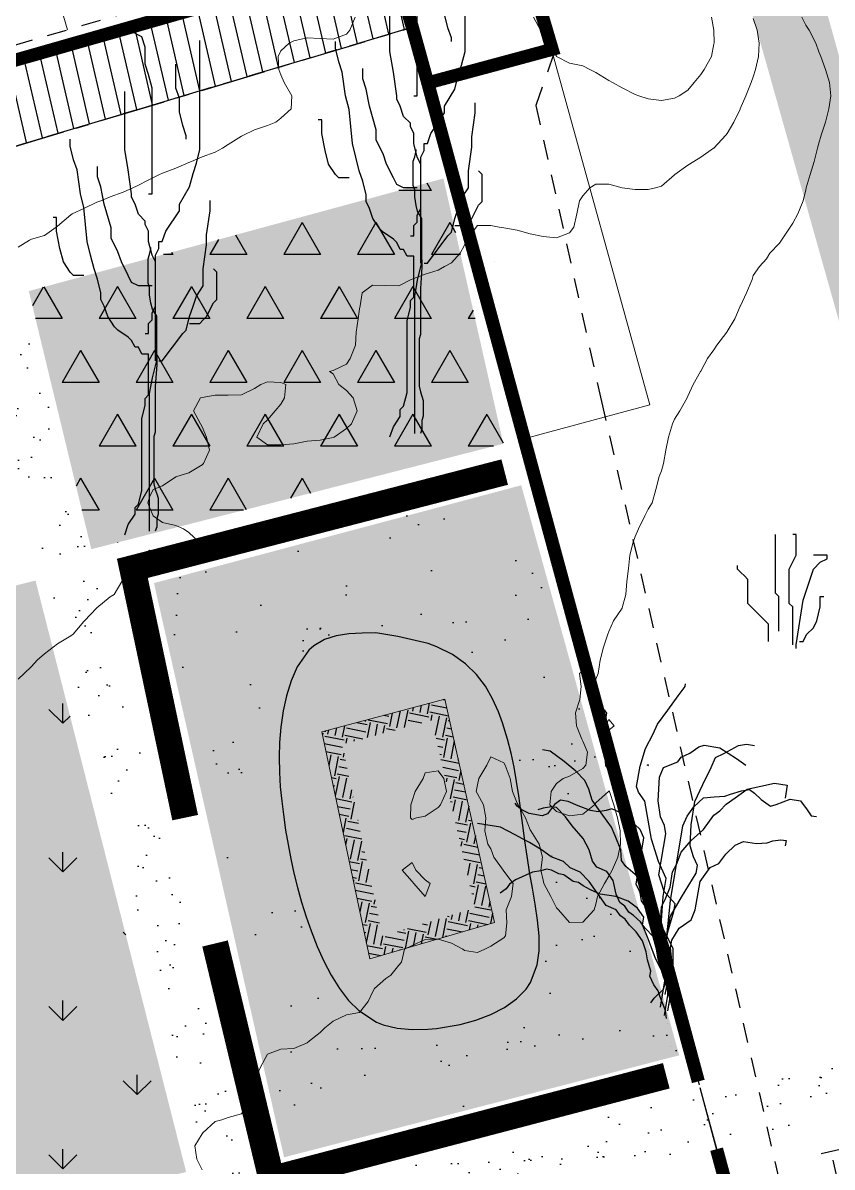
# Model space of a CAD drawing. Header units: centimetres. Extents: x 0 to 642158, y -847 to 649707.
# Drawn here: x 616975.93 to 617006.75, y 621129.95 to 621173.53 of the extents above; entities that cross this region are included whole.
import ezdxf

# ---------------------------------------------------------------- set-up
doc = ezdxf.new("R2010")
doc.units = ezdxf.units.CM
doc.header["$MEASUREMENT"] = 0
for name, pattern in [('CACHE', [9.525, 6.35, -3.175]), ('CENTERX2', [4, 2.5, -0.5, 0.5, -0.5]), ('JIS_02_0.7', [1.35, 0.75, -0.6])]:
    doc.linetypes.add(name, pattern=pattern)
for name, color, linetype, lineweight in [('MEV_environnement_V', 7, 'Continuous', 20), ('MEV_schema paysager_V', 7, 'Continuous', 20), ('MEV_vegetal_V', 7, 'Continuous', 25), ('WAL_parcellaire agricole', 7, 'JIS_02_0.7', 25), ('WAL_topographie 0.5', 253, 'Continuous', 20)]:
    doc.layers.add(name, color=color, linetype=linetype, lineweight=lineweight)
doc.layers.add('MEV_schema paysager_Ha', color=7, linetype='Continuous', lineweight=25, transparency=0.13)
doc.layers.add('SPW_parcellaire cadastral', color=7, linetype='CENTERX2', lineweight=25, true_color=0xff0542)
picture_1 = doc.add_image_def('image2.png', size_in_pixel=(6614, 11023))
pattern_1 = [(82.5, (0, 0), (-1.407013184, 1.3179271225), [0, -1.52, 0, -1.7, 0, -1.625]), (52.5, (0, 0), (-0.744137511, 3.24697973), [0, -0.82, 0, -1.37, 0, -0.525]), (12.5, (-0.8697, -0.8697), (2.198029273, 2.206032383), [0, -0.5, 0, -1.8, 0, -2.35]), (2.5, (-0.8697, -0.8697), (1.5050421636, 2.746262851), [0, -0.25, 0, -1.18, 0, -1.35])]

# ---------------------------------------------------------------- blocks, each defined once
blk = doc.blocks.new('legende vegetal')
for points in [[(617004.625, 621150.167), (617004.625, 621151.48), (617004.494, 621151.611), (617004.494, 621153.844)], [(617005.151, 621149.642), (617005.151, 621151.086), (617005.019, 621151.218), (617005.019, 621152.531), (617005.282, 621153.056), (617005.282, 621153.844), (617005.151, 621153.844)], [(617005.282, 621149.51), (617005.282, 621149.642), (617005.545, 621151.349), (617005.939, 621152.531), (617006.202, 621152.793), (617006.464, 621152.925), (617006.464, 621153.056), (617005.939, 621153.056)], [(617004.231, 621149.773), (617004.231, 621150.43), (617004.1, 621150.561), (617003.837, 621150.824), (617003.706, 621150.955), (617003.574, 621151.086), (617003.443, 621151.218), (617003.443, 621152.137), (617003.312, 621152.268), (617003.18, 621152.399), (617003.049, 621152.531), (617003.049, 621152.662)], [(617005.413, 621149.773), (617005.545, 621149.773), (617005.676, 621150.036), (617005.939, 621150.298), (617006.07, 621150.561), (617006.202, 621151.086), (617006.202, 621151.48), (617006.333, 621151.48)]]:
    blk.add_lwpolyline(points)
at = {"layer": 'MEV_vegetal_V'}
for points in [[(616990.72, 621170.553), (616990.85, 621170.553), (616990.85, 621174.579), (616990.72, 621175.098), (616990.591, 621175.488), (616990.591, 621176.137), (616990.461, 621176.527), (616990.201, 621176.657), (616990.201, 621176.787)], [(616990.591, 621165.228), (616990.72, 621165.228), (616990.72, 621165.617), (616990.85, 621165.747), (616990.85, 621166.007), (616990.981, 621166.267), (616990.981, 621168.215), (616991.11, 621168.474), (616991.11, 621168.734), (616991.24, 621168.734), (616991.37, 621169.124), (616991.89, 621169.903), (616991.89, 621170.163), (616992.28, 621170.812), (616992.41, 621171.332), (616992.539, 621171.722), (616992.67, 621172.241), (616992.67, 621176.397)], [(616992.15, 621172.631), (616992.15, 621172.76), (616992.02, 621173.15), (616991.89, 621173.67), (616991.89, 621174.189), (616991.76, 621174.579), (616991.76, 621175.488)], [(616990.981, 621164.188), (616990.981, 621167.955), (616990.85, 621168.215), (616990.72, 621168.734), (616990.72, 621169.124), (616990.591, 621169.384), (616990.591, 621169.514), (616990.331, 621169.773), (616990.201, 621170.163), (616990.071, 621170.423), (616990.071, 621170.553), (616989.941, 621171.462), (616989.811, 621172.241), (616989.811, 621174.449)], [(616980.62, 621166.824), (616980.75, 621166.824), (616980.75, 621170.851), (616980.62, 621171.37), (616980.491, 621171.76), (616980.491, 621172.409), (616980.36, 621172.799), (616980.101, 621172.929), (616980.101, 621173.059)], [(616980.491, 621161.499), (616980.62, 621161.499), (616980.62, 621161.889), (616980.75, 621162.019), (616980.75, 621162.278), (616980.88, 621162.538), (616980.88, 621164.486), (616981.01, 621164.746), (616981.01, 621165.006), (616981.14, 621165.006), (616981.27, 621165.396), (616981.79, 621166.175), (616981.79, 621166.435), (616982.179, 621167.084), (616982.31, 621167.603), (616982.439, 621167.993), (616982.569, 621168.513), (616982.569, 621172.669)], [(616989.811, 621157.564), (616989.941, 621157.954), (616990.201, 621158.344), (616990.201, 621158.604), (616990.331, 621158.733), (616990.461, 621159.253), (616990.461, 621161.98), (616990.591, 621162.5), (616990.591, 621162.76), (616990.72, 621162.89), (616990.72, 621164.448), (616990.461, 621164.448), (616990.331, 621164.708), (616990.201, 621164.708), (616990.071, 621164.968), (616989.941, 621165.098), (616989.551, 621165.357), (616989.421, 621165.487), (616989.162, 621165.877), (616989.031, 621166.267), (616988.901, 621166.526), (616988.901, 621166.786), (616988.772, 621167.305), (616988.642, 621167.695), (616988.512, 621168.215), (616988.382, 621168.734), (616988.252, 621170.033), (616988.122, 621170.553), (616987.992, 621171.462), (616987.862, 621171.851), (616987.732, 621172.371), (616987.732, 621172.631)], [(616982.049, 621168.902), (616982.049, 621169.032), (616981.92, 621169.422), (616981.79, 621169.941), (616981.79, 621170.461), (616981.66, 621170.851), (616981.66, 621171.76)], [(616990.85, 621167.046), (616990.331, 621167.046), (616990.071, 621167.176), (616989.941, 621167.435), (616989.681, 621167.955), (616989.551, 621168.345), (616989.291, 621168.864), (616989.291, 621169.254), (616989.031, 621170.163), (616988.901, 621170.812), (616988.772, 621171.202), (616988.772, 621171.592)], [(616980.88, 621160.46), (616980.88, 621164.227), (616980.75, 621164.486), (616980.62, 621165.006), (616980.62, 621165.396), (616980.491, 621165.655), (616980.491, 621165.785), (616980.23, 621166.045), (616980.101, 621166.435), (616979.971, 621166.695), (616979.971, 621166.824), (616979.841, 621167.733), (616979.711, 621168.513), (616979.711, 621170.721)], [(616991.11, 621164.188), (616991.24, 621164.188), (616992.02, 621165.228), (616992.15, 621165.357), (616992.28, 621165.877), (616992.41, 621166.267), (616992.539, 621166.656), (616992.8, 621167.046), (616992.8, 621167.695), (616992.929, 621168.604), (616992.929, 621168.994), (616993.059, 621169.903), (616993.059, 621170.293)], [(616988.252, 621167.435), (616987.862, 621167.435), (616987.732, 621167.565), (616987.472, 621167.955), (616987.343, 621168.474), (616987.212, 621169.124), (616987.212, 621169.643), (616987.082, 621169.643)], [(616979.711, 621153.836), (616979.841, 621154.226), (616980.101, 621154.616), (616980.101, 621154.875), (616980.23, 621155.005), (616980.36, 621155.524), (616980.36, 621158.252), (616980.491, 621158.772), (616980.491, 621159.031), (616980.62, 621159.161), (616980.62, 621160.72), (616980.36, 621160.72), (616980.23, 621160.979), (616980.101, 621160.979), (616979.971, 621161.24), (616979.841, 621161.369), (616979.451, 621161.629), (616979.321, 621161.759), (616979.061, 621162.148), (616978.931, 621162.538), (616978.801, 621162.798), (616978.801, 621163.058), (616978.672, 621163.577), (616978.541, 621163.967), (616978.411, 621164.486), (616978.282, 621165.006), (616978.152, 621166.305), (616978.021, 621166.824), (616977.892, 621167.733), (616977.762, 621168.123), (616977.632, 621168.643), (616977.632, 621168.902)], [(616990.754, 621157.7), (616990.754, 621162.941), (616990.809, 621163.214), (616990.864, 621163.542), (616991.028, 621164.197), (616991.028, 621165.889), (616990.864, 621166.162), (616990.809, 621166.381), (616990.754, 621166.708), (616990.754, 621166.981), (616990.7, 621167.145), (616990.7, 621168.073), (616990.754, 621168.237), (616990.809, 621168.455), (616990.809, 621168.51)], [(616980.75, 621163.317), (616980.23, 621163.317), (616979.971, 621163.447), (616979.841, 621163.707), (616979.581, 621164.227), (616979.451, 621164.616), (616979.191, 621165.136), (616979.191, 621165.526), (616978.931, 621166.435), (616978.801, 621167.084), (616978.672, 621167.474), (616978.672, 621167.864)], [(616992.28, 621165.617), (616992.67, 621165.617), (616992.8, 621165.747), (616992.929, 621165.877), (616993.189, 621166.396), (616993.319, 621166.526), (616993.319, 621167.565), (616993.189, 621167.695)], [(616981.01, 621160.46), (616981.14, 621160.46), (616981.92, 621161.499), (616982.049, 621161.629), (616982.179, 621162.148), (616982.31, 621162.538), (616982.439, 621162.928), (616982.699, 621163.317), (616982.699, 621163.967), (616982.829, 621164.876), (616982.829, 621165.266), (616982.959, 621166.175), (616982.959, 621166.565)], [(616978.152, 621163.707), (616977.762, 621163.707), (616977.632, 621163.837), (616977.372, 621164.227), (616977.242, 621164.746), (616977.112, 621165.396), (616977.112, 621165.915), (616976.982, 621165.915)], [(616980.654, 621153.971), (616980.654, 621159.213), (616980.709, 621159.486), (616980.764, 621159.813), (616980.928, 621160.469), (616980.928, 621162.161), (616980.764, 621162.434), (616980.709, 621162.652), (616980.654, 621162.98), (616980.654, 621163.253), (616980.599, 621163.417), (616980.599, 621164.345), (616980.654, 621164.509), (616980.709, 621164.727), (616980.709, 621164.782)], [(616991.028, 621164.306), (616991.028, 621164.033), (616990.973, 621163.214), (616990.973, 621161.467), (616990.918, 621161.303), (616990.918, 621159.501), (616990.973, 621159.283), (616991.028, 621159.119), (616991.082, 621158.956), (616991.082, 621158.355), (616991.028, 621158.191), (616991.028, 621157.863), (616990.973, 621157.7)], [(616982.179, 621161.889), (616982.569, 621161.889), (616982.699, 621162.019), (616982.829, 621162.148), (616983.089, 621162.668), (616983.219, 621162.798), (616983.219, 621163.837), (616983.089, 621163.967)], [(616980.928, 621160.578), (616980.928, 621160.305), (616980.873, 621159.486), (616980.873, 621157.739), (616980.818, 621157.575), (616980.818, 621155.773), (616980.873, 621155.555), (616980.928, 621155.391), (616980.982, 621155.227), (616980.982, 621154.627), (616980.928, 621154.463), (616980.928, 621154.135), (616980.873, 621153.971)], [(617000.415, 621136.405), (617000.594, 621137.48), (617000.594, 621138.083), (617000.137, 621138.964), (617000.219, 621140.056), (617000.333, 621140.74), (617000.039, 621141.392), (616999.778, 621142.24), (616999.518, 621143.691), (616999.273, 621144.033), (616999.208, 621144.245), (616999.338, 621145.027), (616999.55, 621145.695), (616999.843, 621146.25), (617000.006, 621146.625), (617000.398, 621147.162), (617000.789, 621147.7), (617001.05, 621148.059), (617001.066, 621148.157)], [(617000.284, 621136.828), (617000.366, 621137.317), (617000.186, 621138.654), (616999.713, 621139.436), (616999.192, 621140.528), (616999.485, 621142.289), (616999.338, 621142.615), (616998.556, 621143.348), (616998.441, 621143.87), (616998.425, 621144.375), (616998.36, 621144.587), (616998.034, 621145.044), (616997.968, 621145.859), (616997.952, 621146.364), (616998.066, 621147.048), (616997.985, 621147.163)], [(617000.3, 621136.323), (617000.366, 621136.714), (617000.366, 621137.317), (617000.202, 621138.752), (616999.795, 621139.322), (616999.387, 621139.893), (616999.338, 621140.202), (616999.42, 621140.691), (616999.241, 621140.822), (616998.8, 621141.197), (616998.637, 621141.425), (616998.605, 621141.832), (616998.393, 621142.37), (616998.246, 621142.696), (616997.757, 621143.381), (616997.512, 621143.723), (616997.382, 621144.147), (616997.235, 621144.473), (616996.892, 621144.832), (616996.452, 621145.207), (616995.914, 621145.598), (616995.621, 621145.647)], [(616999.746, 621136.013), (616999.877, 621136.193), (617000.235, 621136.535), (617000.463, 621137.301), (617000.48, 621138.002), (617000.349, 621138.426), (617000.496, 621139.306), (617000.92, 621140.039), (617001.474, 621140.952), (617001.523, 621141.246), (617001.376, 621141.572), (617001.246, 621141.995), (617001.278, 621142.794), (617001.425, 621143.674), (617001.735, 621144.326), (617002.044, 621144.978), (617002.207, 621145.353), (617002.534, 621145.5), (617003.088, 621145.81), (617003.398, 621145.858), (617003.691, 621145.81)], [(617000.284, 621135.622), (617000.398, 621136.307), (617000.398, 621136.91), (617000.284, 621137.431), (617000.251, 621137.839), (617000.398, 621138.719), (617000.626, 621139.485), (617000.675, 621139.779), (617000.251, 621140.251), (617000.056, 621140.887), (617000.316, 621142.452), (617000.267, 621142.761), (617000.121, 621143.088), (617000.023, 621143.707), (617000.072, 621144.603), (617000.235, 621144.978), (617000.773, 621145.19), (617000.903, 621145.37), (617001.229, 621145.516), (617001.572, 621145.761), (617001.784, 621145.826), (617002.37, 621145.728), (617003.006, 621145.321), (617003.365, 621145.06)], [(617000.431, 621135.899), (617000.61, 621136.975), (617000.251, 621137.839), (617000.105, 621138.768), (617000.153, 621139.664), (617000.3, 621139.942), (617000.48, 621140.414), (617000.577, 621141.001), (617000.724, 621141.278), (617000.903, 621141.751), (617001.278, 621142.191), (617001.751, 621142.615), (617002.142, 621143.153), (617002.371, 621143.316), (617002.615, 621143.576), (617002.958, 621143.821), (617003.414, 621144.147), (617004.458, 621144.375), (617004.947, 621144.294), (617004.865, 621143.805)], [(617000.121, 621135.85), (617000.3, 621136.926), (617000.349, 621138.426), (617000.496, 621139.909), (617000.969, 621142.745), (617001.132, 621143.12), (617001.392, 621143.479), (617001.751, 621143.821), (617002.159, 621143.854), (617002.566, 621143.886), (617002.778, 621143.951), (617003.202, 621144.082), (617003.512, 621144.131), (617003.691, 621144), (617003.952, 621143.756), (617004.132, 621143.625), (617004.311, 621143.495), (617004.523, 621143.56), (617005.061, 621143.772), (617005.452, 621143.707), (617005.697, 621143.365), (617005.86, 621143.136), (617006.056, 621143.104)], [(617000.317, 621137.024), (617000.431, 621137.709), (617000.121, 621138.866), (616999.289, 621141.115), (616998.833, 621142.599), (616998.637, 621143.234), (616998.262, 621143.397), (616998.05, 621143.332), (616997.74, 621143.283), (616997.447, 621143.332), (616996.974, 621143.511), (616996.599, 621143.674), (616996.306, 621143.723), (616996.077, 621143.56), (616995.816, 621143.202), (616995.604, 621143.137), (616995.115, 621143.218), (616994.838, 621143.365), (616994.659, 621143.495), (616994.577, 621143.609)], [(617000.398, 621135.704), (617000.496, 621136.29), (617000.219, 621137.04), (617000.023, 621137.676), (616999.925, 621138.295), (616999.86, 621138.507), (616999.518, 621138.866), (616999.355, 621139.094), (616999.094, 621139.339), (616998.915, 621139.469), (616998.752, 621139.697), (616998.572, 621139.828), (616998.425, 621140.153), (616998.311, 621140.675), (616998.067, 621141.017), (616997.692, 621141.18), (616997.529, 621141.409), (616997.398, 621141.833), (616997.17, 621142.273), (616996.746, 621142.745), (616996.501, 621143.088), (616996.159, 621143.446), (616995.963, 621143.479), (616995.653, 621143.43), (616995.441, 621143.365)], [(617000.349, 621135.41), (617000.301, 621135.72), (617000.089, 621136.258), (617000.023, 621136.47), (616999.86, 621136.698), (616999.713, 621137.024), (616999.746, 621137.22), (616999.616, 621137.643), (616999.567, 621137.953), (616999.436, 621138.377), (616999.192, 621138.719), (616998.931, 621138.964), (616998.768, 621139.192), (616998.589, 621139.322), (616998.425, 621139.55), (616998.05, 621139.713), (616997.806, 621140.056), (616997.643, 621140.284), (616997.398, 621140.626), (616997.056, 621140.985), (616996.681, 621141.148), (616996.42, 621141.392), (616995.947, 621141.572), (616995.588, 621141.832), (616995.132, 621142.11), (616994.855, 621142.256), (616994.577, 621142.403), (616994.023, 621142.696), (616993.143, 621142.843)], [(617000.268, 621135.524), (617000.578, 621137.383), (617000.496, 621138.1), (617000.545, 621138.393), (617000.822, 621138.85), (617001.279, 621139.176), (617001.442, 621139.55), (617001.621, 621140.626), (617002.012, 621141.164), (617002.338, 621141.311), (617002.599, 621141.669), (617002.958, 621142.012), (617003.284, 621142.158), (617003.773, 621142.077), (617004.181, 621142.109), (617004.393, 621142.175), (617004.702, 621142.223), (617004.898, 621142.191), (617004.865, 621141.995)], [(617000.545, 621135.981), (617000.578, 621136.176), (617000.529, 621136.486), (616999.925, 621137.692), (616999.648, 621138.442), (616999.436, 621138.98), (616999.485, 621139.273), (616999.24, 621139.616), (616998.882, 621139.876), (616998.409, 621140.056), (616997.822, 621140.154), (616997.447, 621140.317), (616997.17, 621140.463), (616996.991, 621140.594), (616996.795, 621140.626), (616996.436, 621140.887), (616996.241, 621140.92), (616995.963, 621141.066), (616995.768, 621141.099), (616995.556, 621141.034), (616995.246, 621140.985), (616994.594, 621140.692), (616994.366, 621140.529), (616994.235, 621140.349), (616994.007, 621140.186)], [(617000.4, 621135.235), (617000.4, 621135.235)], [(617000.499, 621134.342), (617000.499, 621134.342)]]:
    blk.add_lwpolyline(points, dxfattribs=at)

msp = doc.modelspace()

# ---------------------------------------------------------------- hatches: boundary and pattern name
at = {"layer": 'MEV_schema paysager_Ha', "transparency": 33554687}
h = msp.add_hatch(dxfattribs=at)
h.set_pattern_fill('AR-SAND', color=256, angle=45)
h.set_pattern_definition(pattern_1)
edge = h.paths.add_edge_path()
edge.add_line((616904.324, 621190.066), (616982.401, 621210.953))
edge.add_arc((616984.552, 621198.967), 12.177, 33.0735, 100.1729, ccw=False)
edge.add_line((616994.756, 621205.612), (617014.985, 621133.912))
edge.add_line((617014.985, 621133.912), (617017.553, 621134.537))
edge.add_line((617017.553, 621134.537), (616997.388, 621206.734))
edge.add_arc((616985.445, 621200.128), 13.648, 28.9491, 104.5602)
edge.add_line((616982.014, 621213.338), (616903.37, 621192.87))
edge.add_line((616903.37, 621192.87), (616904.324, 621190.066))
at = {"layer": 'MEV_schema paysager_Ha', "true_color": 0xffffff, "transparency": 33554687}
h = msp.add_hatch(dxfattribs=at)
h.set_pattern_fill('ANSI31', scale=5, angle=58)
h.paths.add_polyline_path([(616951.818, 621165.317), (616952.735, 621161.983), (616990.763, 621173.362), (616989.957, 621176.189)])
at = {"layer": 'MEV_schema paysager_Ha', "transparency": 33554687}
h = msp.add_hatch(dxfattribs=at)
h.set_pattern_fill('TRIANG', scale=7.5, angle=180)
h.paths.add_polyline_path([(616991.944, 621167.601), (616976.153, 621163.311), (616978.533, 621153.48), (616994.229, 621157.496)])
at = {"layer": 'MEV_schema paysager_Ha', "lineweight": 30, "transparency": 33554687}
h = msp.add_hatch(color=256, dxfattribs=at)
h.dxf.hatch_style = 1
h.set_gradient(color1=(76, 153, 76), tint=1, name='SPHERICAL')
h.paths.add_polyline_path([(616991.944, 621167.601), (616976.153, 621163.311), (616978.533, 621153.48), (616994.229, 621157.496)])
at = {"layer": 'MEV_schema paysager_Ha', "transparency": 33554687}
h = msp.add_hatch(dxfattribs=at)
h.set_pattern_fill('AR-SAND', color=256, angle=45)
h.set_pattern_definition(pattern_1)
h.paths.add_polyline_path([(616985.248, 621127.333), (616975.347, 621165.151), (616973.435, 621164.741), (616983.695, 621126.915)])
at = {"layer": 'MEV_schema paysager_Ha', "lineweight": 30, "transparency": 33554687}
h = msp.add_hatch(color=256, dxfattribs=at)
h.dxf.hatch_style = 1
h.set_gradient(color1=(76, 153, 76), tint=1, name='SPHERICAL')
h.paths.add_polyline_path([(616994.909, 621155.915), (616980.92, 621152.189), (616985.876, 621130.319), (617000.928, 621134.203)])
h.paths.add_polyline_path([(616989.374, 621150.294), (616988.856, 621150.286), (616988.349, 621150.254), (616987.866, 621150.178), (616987.416, 621150.035), (616987.012, 621149.801), (616986.824, 621149.637), (616986.379, 621149.003), (616986.15, 621148.472), (616985.971, 621147.892), (616985.845, 621147.32), (616985.752, 621146.704), (616985.702, 621146.124), (616985.685, 621145.553), (616985.696, 621144.989), (616985.732, 621144.431), (616985.786, 621143.879), (616985.85, 621143.37), (616985.935, 621142.782), (616986.027, 621142.236), (616986.132, 621141.69), (616986.252, 621141.142), (616986.389, 621140.592), (616986.545, 621140.039), (616986.721, 621139.481), (616986.907, 621138.95), (616987.14, 621138.35), (616987.388, 621137.791), (616987.668, 621137.253), (616987.981, 621136.75), (616988.333, 621136.297), (616988.727, 621135.907), (616989.401, 621135.47), (616989.652, 621135.369), (616990.185, 621135.236), (616990.754, 621135.181), (616991.35, 621135.194), (616991.676, 621135.223), (616992.581, 621135.376), (616993.184, 621135.541), (616993.756, 621135.758), (616994.277, 621136.027), (616994.731, 621136.35), (616995.099, 621136.729), (616995.267, 621136.977), (616995.522, 621137.654), (616995.592, 621138.188), (616995.59, 621138.756), (616995.535, 621139.349), (616995.444, 621139.958), (616995.336, 621140.573), (616995.239, 621141.115), (616995.132, 621141.787), (616995.048, 621142.377), (616994.97, 621142.956), (616994.894, 621143.526), (616994.816, 621144.086), (616994.731, 621144.637), (616994.634, 621145.18), (616994.522, 621145.715), (616994.39, 621146.244), (616994.198, 621146.869), (616994.046, 621147.28), (616993.82, 621147.781), (616993.543, 621148.26), (616993.205, 621148.707), (616992.792, 621149.112), (616992.295, 621149.467), (616991.701, 621149.762), (616991.362, 621149.885), (616990.21, 621150.156)], flags=16)
h = msp.add_hatch(dxfattribs=at)
h.set_pattern_fill('AR-SAND', color=256, scale=2, angle=45)
h.set_pattern_definition([(82.5, (0, 0), (-2.814026368, 2.635854245), [0, -3.04, 0, -3.4, 0, -3.25]), (52.5, (0, 0), (-1.48827502, 6.49395946), [0, -1.64, 0, -2.74, 0, -1.05]), (12.5, (-1.7395, -1.7395), (4.396058546, 4.412064766), [0, -1, 0, -3.6, 0, -4.7]), (2.5, (-1.7395, -1.7395), (3.010084327, 5.492525702), [0, -0.5, 0, -2.36, 0, -2.7])])
h.paths.add_polyline_path([(616994.909, 621155.915), (616980.92, 621152.189), (616985.876, 621130.319), (617000.928, 621134.203)])
h.paths.add_polyline_path([(616989.374, 621150.294), (616988.856, 621150.286), (616988.349, 621150.254), (616987.866, 621150.178), (616987.416, 621150.035), (616987.012, 621149.801), (616986.824, 621149.637), (616986.379, 621149.003), (616986.15, 621148.472), (616985.971, 621147.892), (616985.845, 621147.32), (616985.752, 621146.704), (616985.702, 621146.124), (616985.685, 621145.553), (616985.696, 621144.989), (616985.732, 621144.431), (616985.786, 621143.879), (616985.85, 621143.37), (616985.935, 621142.782), (616986.027, 621142.236), (616986.132, 621141.69), (616986.252, 621141.142), (616986.389, 621140.592), (616986.545, 621140.039), (616986.721, 621139.481), (616986.907, 621138.95), (616987.14, 621138.35), (616987.388, 621137.791), (616987.668, 621137.253), (616987.981, 621136.75), (616988.333, 621136.297), (616988.727, 621135.907), (616989.401, 621135.47), (616989.652, 621135.369), (616990.185, 621135.236), (616990.754, 621135.181), (616991.35, 621135.194), (616991.676, 621135.223), (616992.581, 621135.376), (616993.184, 621135.541), (616993.756, 621135.758), (616994.277, 621136.027), (616994.731, 621136.35), (616995.099, 621136.729), (616995.267, 621136.977), (616995.522, 621137.654), (616995.592, 621138.188), (616995.59, 621138.756), (616995.535, 621139.349), (616995.444, 621139.958), (616995.336, 621140.573), (616995.239, 621141.115), (616995.132, 621141.787), (616995.048, 621142.377), (616994.97, 621142.956), (616994.894, 621143.526), (616994.816, 621144.086), (616994.731, 621144.637), (616994.634, 621145.18), (616994.522, 621145.715), (616994.39, 621146.244), (616994.198, 621146.869), (616994.046, 621147.28), (616993.82, 621147.781), (616993.543, 621148.26), (616993.205, 621148.707), (616992.792, 621149.112), (616992.295, 621149.467), (616991.701, 621149.762), (616991.362, 621149.885), (616990.21, 621150.156)], flags=16)
at = {"layer": 'MEV_schema paysager_Ha', "transparency": 33554687}
h = msp.add_hatch(dxfattribs=at)
h.set_pattern_fill('GRASS', scale=4)
h.set_pattern_definition([(90, (-18.4752, 44.0478), (-2.828427124, 2.828427124), [0.75, -4.906854252]), (45, (-18.475, 44.048), (-2.828427125, 2.828427125), [0.75, -3.25]), (135, (-18.475, 44.048), (-2.828427125, -2.828427125), [0.75, -3.25])])
h.paths.add_polyline_path([(616976.409, 621152.285), (616949.912, 621145.75), (616955.74, 621122.895), (616982.146, 621129.762)])
at = {"layer": 'MEV_schema paysager_Ha', "lineweight": 30, "transparency": 33554687}
h = msp.add_hatch(color=256, dxfattribs=at)
h.dxf.hatch_style = 1
h.set_gradient(color1=(76, 153, 76), tint=1, name='SPHERICAL')
h.paths.add_polyline_path([(616976.409, 621152.285), (616949.912, 621145.75), (616955.74, 621122.895), (616982.146, 621129.762)])
at = {"layer": 'MEV_schema paysager_Ha', "transparency": 33554687}
h = msp.add_hatch(color=256, dxfattribs=at)
h.dxf.hatch_style = 1
h.set_gradient(color1=(255, 255, 255), color2=(0, 191, 255), tint=1, name='INVSPHERICAL')
h.paths.add_polyline_path([(616989.374, 621150.294), (616988.856, 621150.286), (616988.349, 621150.254), (616987.866, 621150.178), (616987.416, 621150.035), (616987.012, 621149.801), (616986.824, 621149.637), (616986.379, 621149.003), (616986.15, 621148.472), (616985.971, 621147.892), (616985.845, 621147.32), (616985.752, 621146.704), (616985.702, 621146.124), (616985.685, 621145.553), (616985.696, 621144.989), (616985.732, 621144.431), (616985.786, 621143.879), (616985.85, 621143.37), (616985.935, 621142.782), (616986.027, 621142.236), (616986.132, 621141.69), (616986.252, 621141.142), (616986.389, 621140.592), (616986.545, 621140.039), (616986.721, 621139.481), (616986.907, 621138.95), (616987.14, 621138.35), (616987.388, 621137.791), (616987.668, 621137.253), (616987.981, 621136.75), (616988.333, 621136.297), (616988.727, 621135.907), (616989.401, 621135.47), (616989.652, 621135.369), (616990.185, 621135.236), (616990.754, 621135.181), (616991.35, 621135.194), (616991.676, 621135.223), (616992.581, 621135.376), (616993.184, 621135.541), (616993.756, 621135.758), (616994.277, 621136.027), (616994.731, 621136.35), (616995.099, 621136.729), (616995.267, 621136.977), (616995.522, 621137.654), (616995.592, 621138.188), (616995.59, 621138.756), (616995.535, 621139.349), (616995.444, 621139.958), (616995.336, 621140.573), (616995.239, 621141.115), (616995.132, 621141.787), (616995.048, 621142.377), (616994.97, 621142.956), (616994.894, 621143.526), (616994.816, 621144.086), (616994.731, 621144.637), (616994.634, 621145.18), (616994.522, 621145.715), (616994.39, 621146.244), (616994.198, 621146.869), (616994.046, 621147.28), (616993.82, 621147.781), (616993.543, 621148.26), (616993.205, 621148.707), (616992.792, 621149.112), (616992.295, 621149.467), (616991.701, 621149.762), (616991.362, 621149.885), (616990.21, 621150.156)])
at = {"layer": 'MEV_schema paysager_Ha'}
h = msp.add_hatch(dxfattribs=at)
h.set_pattern_fill('EARTH', color=32, scale=3, angle=258.6805)
h.set_pattern_definition([(258.68049205, (786069.9053, 1480195.26055), (0.58820090685, -0.8826209227), [0.75, -0.75]), (258.68049205, (786070.18106, 1480195.20535), (0.58820090685, -0.8826209227), [0.75, -0.75]), (258.68049205, (786070.4568, 1480195.15014), (0.58820090685, -0.8826209227), [0.75, -0.75]), (348.68049205, (786070.53036, 1480195.0398), (0.8826209227, 0.58820090685), [0.75, -0.75]), (348.68049205, (786070.47516, 1480194.764), (0.8826209227, 0.58820090685), [0.75, -0.75]), (348.68049205, (786070.41995, 1480194.48826), (0.8826209227, 0.58820090685), [0.75, -0.75])])
h.paths.add_polyline_path([(616993.15, 621139.811), (616991.507, 621146.964), (616988.081, 621146.054), (616989.622, 621138.753)], flags=16)
h.paths.add_polyline_path([(616993.897, 621139.268), (616992.003, 621147.774), (616987.311, 621146.528), (616989.137, 621137.878)])
at = {"layer": 'MEV_schema paysager_Ha', "transparency": 33554687}
h = msp.add_hatch(dxfattribs=at)
h.set_pattern_fill('AR-SAND', color=256, angle=45)
h.set_pattern_definition(pattern_1)
h.paths.add_polyline_path([(616955.383, 621121.129), (617014.426, 621135.959), (617014.993, 621133.928), (616955.735, 621119.428)])

# ---------------------------------------------------------------- linework, layer by layer
at = {"linetype": 'CACHE', "ltscale": 0.5}
msp.add_lwpolyline([(617006.336, 621130.467), (617017.629, 621133.073), (617025.075, 621107.012), (617021.6, 621106.144), (617016.76, 621119.546), (617009.562, 621117.809), (617006.708, 621130.591)], dxfattribs=at)
at = {"layer": 'MEV_environnement_V', "const_width": 0.5}
for points in [[(616989.918, 621176.178), (616994.605, 621177.519), (616996.089, 621172.519), (616991.396, 621171.253)], [(616927.34, 621158.339), (616989.918, 621176.178), (616990.763, 621173.361), (616991.358, 621171.21), (617001.655, 621133.209)], [(617002.351, 621130.627), (617017.463, 621074.599)]]:
    msp.add_lwpolyline(points, dxfattribs=at)
at = {"layer": 'MEV_schema paysager_V', "color": 51}
msp.add_lwpolyline([(616975.96, 621178.981), (616977.625, 621173.256)], dxfattribs=at)
at = {"layer": 'MEV_schema paysager_V'}
for points in [[(616951.818, 621165.317), (616952.735, 621161.983), (616990.763, 621173.362), (616989.957, 621176.189)], [(616993.897, 621139.268), (616992.003, 621147.774), (616987.311, 621146.528), (616989.137, 621137.878)]]:
    msp.add_lwpolyline(points, close=True, dxfattribs=at)
for points in [[(616945.772, 621159.899), (616990.763, 621173.361)], [(616996.062, 621172.512), (616999.802, 621158.973), (616995.053, 621157.692)]]:
    msp.add_lwpolyline(points, dxfattribs=at)
at = {"layer": 'MEV_schema paysager_V', "color": 104, "const_width": 1}
for points in [[(616982.109, 621143.256), (616980.098, 621152.75), (616994.28, 621156.418)], [(616983.247, 621138.463), (616985.4, 621129.485), (617000.435, 621133.425)]]:
    msp.add_lwpolyline(points, dxfattribs=at)
at = {"layer": 'MEV_vegetal_V'}
for points in [[(616993.882, 621164.445), (616993.882, 621164.445)], [(616989.374, 621150.294), (616988.856, 621150.286), (616988.349, 621150.254), (616987.866, 621150.178), (616987.416, 621150.035), (616987.012, 621149.801), (616986.824, 621149.637), (616986.379, 621149.003), (616986.15, 621148.472), (616985.971, 621147.892), (616985.845, 621147.32), (616985.752, 621146.704), (616985.702, 621146.124), (616985.685, 621145.553), (616985.696, 621144.989), (616985.732, 621144.431), (616985.786, 621143.879), (616985.85, 621143.37), (616985.935, 621142.782), (616986.027, 621142.236), (616986.132, 621141.69), (616986.252, 621141.142), (616986.389, 621140.592), (616986.545, 621140.039), (616986.721, 621139.481), (616986.907, 621138.95), (616987.14, 621138.35), (616987.388, 621137.791), (616987.668, 621137.253), (616987.981, 621136.75), (616988.333, 621136.297), (616988.727, 621135.907), (616989.401, 621135.47), (616989.652, 621135.369), (616990.185, 621135.236), (616990.754, 621135.181), (616991.35, 621135.194), (616991.676, 621135.223), (616992.581, 621135.376), (616993.184, 621135.541), (616993.756, 621135.758), (616994.277, 621136.027), (616994.731, 621136.35), (616995.099, 621136.729), (616995.267, 621136.977), (616995.522, 621137.654), (616995.592, 621138.188), (616995.59, 621138.756), (616995.535, 621139.349), (616995.444, 621139.958), (616995.336, 621140.573), (616995.239, 621141.115), (616995.132, 621141.787), (616995.048, 621142.377), (616994.97, 621142.956), (616994.894, 621143.526), (616994.816, 621144.086), (616994.731, 621144.637), (616994.634, 621145.18), (616994.522, 621145.715), (616994.39, 621146.244), (616994.198, 621146.869), (616994.046, 621147.28), (616993.82, 621147.781), (616993.543, 621148.26), (616993.205, 621148.707), (616992.792, 621149.112), (616992.295, 621149.467), (616991.701, 621149.762), (616991.362, 621149.885), (616990.21, 621150.156), (616989.374, 621150.294)]]:
    msp.add_lwpolyline(points, dxfattribs=at)
at = {"layer": 'SPW_parcellaire cadastral'}
for points in [[(616991.404, 621171.223), (616996.089, 621172.519), (616994.605, 621177.519), (617101.744, 621209.692)], [(616994.605, 621177.519), (616947.391, 621164.013), (616944.915, 621163.304), (616939.38, 621161.721), (616930.885, 621159.242), (616926.239, 621176.359), (616909.455, 621171.862), (616906.418, 621183.133), (616985.886, 621207.147), (616994.605, 621177.519)], [(616991.404, 621171.223), (616990.763, 621173.361), (616948.261, 621160.611), (616945.772, 621159.899), (616940.183, 621158.301), (616939.38, 621161.721), (616944.915, 621163.304), (616947.391, 621164.013), (616994.605, 621177.519), (616996.089, 621172.519), (616991.404, 621171.223)], [(616991.404, 621171.223), (617016.951, 621076.482), (617018.912, 621069.259), (617017.534, 621069.286), (617017.689, 621067.658), (617014.801, 621066.797), (617015.157, 621065.575), (616995.5, 621059.841), (616996.597, 621056.308), (616978.443, 621052.383), (616975.69, 621061.997), (616970.215, 621060.861), (616966.235, 621077.979), (616947.314, 621153.754), (616945.975, 621159.089), (616945.772, 621159.899), (616948.261, 621160.611), (616990.763, 621173.361), (616991.404, 621171.223)], [(617029.24, 621079.171), (617022.163, 621077.64), (617016.951, 621076.482), (616991.404, 621171.223)]]:
    msp.add_lwpolyline(points, dxfattribs=at)
at = {"layer": 'WAL_parcellaire agricole'}
msp.add_lwpolyline([(617042.845, 621103.895), (617012.847, 621093.891), (616997.982, 621159.103), (616995.481, 621170.388), (616996.237, 621172.588), (616994.837, 621177.888), (616991.837, 621177.388), (616930.94, 621159.681), (616925.266, 621182.309), (616990.191, 621202.316), (616991.691, 621205.459), (616989.976, 621209.387), (616986.118, 621212.53), (616964.548, 621207.027), (616907.479, 621191.949), (616895.475, 621229.376)], dxfattribs=at)
at = {"layer": 'WAL_topographie 0.5'}
for points in [[(616988.579, 621173.75), (616988.375, 621173.25), (616988.25, 621173.096), (616987.75, 621172.908), (616987.25, 621172.93), (616986.75, 621172.953), (616986.25, 621172.847), (616986.068, 621172.75), (616985.75, 621172.458), (616985.657, 621172.25), (616985.676, 621171.75), (616985.75, 621171.544), (616985.875, 621171.25), (616986.171, 621170.75), (616986.15, 621170.25), (616985.75, 621169.894), (616985.559, 621169.75), (616985.25, 621169.612), (616984.75, 621169.451), (616984.33, 621169.25), (616984.25, 621169.21), (616983.75, 621168.889), (616983.53, 621168.75), (616983.25, 621168.607), (616982.75, 621168.423), (616982.355, 621168.25), (616982.25, 621168.205), (616981.75, 621167.996), (616981.25, 621167.806), (616981.129, 621167.75), (616980.75, 621167.562), (616980.25, 621167.304), (616980.112, 621167.25), (616979.75, 621167.082), (616979.25, 621166.902), (616978.894, 621166.75), (616978.75, 621166.693), (616978.25, 621166.461), (616977.807, 621166.25), (616977.75, 621166.215), (616977.25, 621165.788), (616977.197, 621165.75), (616976.75, 621165.433), (616976.25, 621165.29), (616976.175, 621165.25), (616975.75, 621164.982)], [(617003.75, 621173.69), (617003.893, 621173.25), (617003.97, 621172.75), (617003.946, 621172.25), (617003.837, 621171.75), (617003.75, 621171.474), (617003.664, 621171.25), (617003.463, 621170.75), (617003.254, 621170.25), (617003.25, 621170.242), (617003.004, 621169.75), (617002.75, 621169.312), (617002.706, 621169.25), (617002.25, 621168.761), (617002.235, 621168.75), (617001.75, 621168.408), (617001.486, 621168.25), (617001.25, 621168.104), (617000.765, 621167.75), (617000.75, 621167.735), (617000.25, 621167.313), (617000.025, 621167.25), (616999.75, 621167.175), (616999.25, 621167.187), (616998.75, 621167.25), (616998.75, 621167.25), (616998.25, 621167.379), (616997.75, 621167.385), (616997.523, 621167.25), (616997.25, 621166.942), (616997.133, 621166.75), (616997.032, 621166.25), (616996.907, 621165.75), (616996.75, 621165.53), (616996.25, 621165.343), (616995.75, 621165.386), (616995.25, 621165.492), (616994.75, 621165.627), (616994.25, 621165.716), (616994.071, 621165.75), (616993.75, 621165.807), (616993.25, 621165.805), (616993.189, 621165.75), (616992.839, 621165.25), (616992.75, 621165.061), (616992.581, 621164.75), (616992.25, 621164.393), (616991.993, 621164.25), (616991.75, 621164.103), (616991.25, 621163.951), (616990.75, 621163.763), (616990.719, 621163.75), (616990.25, 621163.516), (616989.75, 621163.52), (616989.25, 621163.536), (616988.85, 621163.25), (616988.769, 621162.75), (616988.75, 621162.639), (616988.7, 621162.25), (616988.616, 621161.75), (616988.601, 621161.25), (616988.395, 621160.75), (616988.25, 621160.525), (616987.75, 621160.292), (616987.607, 621160.25), (616987.75, 621160.159), (616987.964, 621159.75), (616988.25, 621159.519), (616988.509, 621159.25), (616988.662, 621158.75), (616988.439, 621158.25), (616988.25, 621158.079), (616987.785, 621157.75), (616987.75, 621157.729), (616987.25, 621157.627), (616986.75, 621157.593), (616986.25, 621157.491), (616985.75, 621157.45), (616985.25, 621157.45), (616984.841, 621157.75), (616985.083, 621158.25), (616985.25, 621158.411), (616985.542, 621158.75), (616985.75, 621159.009), (616985.896, 621159.25), (616985.94, 621159.75), (616985.75, 621159.824), (616985.25, 621159.853), (616984.991, 621159.75), (616984.75, 621159.604), (616984.25, 621159.358), (616983.75, 621159.348), (616983.25, 621159.345), (616982.75, 621159.264), (616982.697, 621159.25), (616982.432, 621158.75), (616982.696, 621158.25), (616982.75, 621158.135), (616982.919, 621157.75), (616983.034, 621157.25), (616982.813, 621156.75), (616982.75, 621156.694), (616982.25, 621156.394), (616981.786, 621156.25), (616981.75, 621156.231), (616981.25, 621155.893), (616980.893, 621155.75), (616980.75, 621155.464), (616980.687, 621155.25), (616980.75, 621155.083), (616980.893, 621154.75), (616981.25, 621154.5), (616981.75, 621154.382), (616982.044, 621154.25), (616982.25, 621154.115), (616982.646, 621153.75), (616982.25, 621153.453), (616981.75, 621153.25), (616981.75, 621153.25), (616981.75, 621153.25), (616981.25, 621153.279), (616980.75, 621153.442), (616980.523, 621153.25), (616980.25, 621152.934), (616980.098, 621152.75), (616979.75, 621152.306), (616979.702, 621152.25), (616979.404, 621151.75), (616979.25, 621151.67), (616978.75, 621151.25), (616978.75, 621151.25), (616978.268, 621150.75), (616978.25, 621150.732), (616977.841, 621150.25), (616977.75, 621150.176), (616977.25, 621149.872), (616977.086, 621149.75), (616976.75, 621149.491), (616976.472, 621149.25), (616976.25, 621149.011), (616975.972, 621148.75), (616975.75, 621148.531)], [(617005.595, 621173.75), (617005.75, 621173.434), (617005.871, 621173.25), (617006.131, 621172.75), (617006.25, 621172.426), (617006.318, 621172.25), (617006.493, 621171.75), (617006.647, 621171.25), (617006.699, 621170.75), (617006.628, 621170.25), (617006.493, 621169.75), (617006.34, 621169.25), (617006.25, 621168.944), (617006.195, 621168.75), (617006.069, 621168.25), (617005.912, 621167.75), (617005.766, 621167.25), (617005.75, 621167.162), (617005.651, 621166.75), (617005.444, 621166.25), (617005.25, 621165.899), (617005.158, 621165.75), (617004.826, 621165.25), (617004.75, 621165.138), (617004.381, 621164.75), (617004.25, 621164.546), (617003.983, 621164.25), (617003.75, 621163.9), (617003.701, 621163.75), (617003.496, 621163.25), (617003.257, 621162.75), (617003.25, 621162.733), (617003.04, 621162.25), (617002.75, 621161.774), (617002.736, 621161.75), (617002.354, 621161.25), (617002.25, 621161.079), (617002.009, 621160.75), (617001.75, 621160.267), (617001.741, 621160.25), (617001.457, 621159.75), (617001.25, 621159.306), (617001.228, 621159.25), (617000.95, 621158.75), (617000.75, 621158.436), (617000.674, 621158.25), (617000.524, 621157.75), (617000.412, 621157.25), (617000.323, 621156.75), (617000.25, 621156.46), (617000.168, 621156.25), (617000.036, 621155.75), (616999.891, 621155.25), (616999.75, 621155.009), (616999.623, 621154.75), (616999.38, 621154.25), (616999.25, 621153.958), (616999.173, 621153.75), (616999.042, 621153.25), (616998.993, 621152.75), (616998.936, 621152.25), (616998.891, 621151.75), (616998.759, 621151.25), (616998.75, 621151.231), (616998.421, 621150.75), (616998.25, 621150.344), (616998.212, 621150.25), (616998.045, 621149.75), (616997.922, 621149.25), (616997.837, 621148.75), (616997.75, 621148.528), (616997.464, 621148.75), (616997.25, 621148.844), (616997.125, 621148.75), (616997.187, 621148.25), (616997.139, 621147.75), (616996.972, 621147.25), (616997.013, 621146.75), (616997.219, 621146.25), (616997.25, 621146.175), (616997.439, 621145.75), (616997.372, 621145.25), (616997.25, 621145.125), (616996.75, 621144.832), (616996.513, 621144.75), (616996.25, 621144.558), (616996.045, 621144.25), (616996, 621143.75), (616996.25, 621143.489), (616996.75, 621143.327), (616997.25, 621143.387), (616997.701, 621143.75), (616997.75, 621143.821), (616998.23, 621144.25), (616998.25, 621144.271), (616998.266, 621144.25), (616998.433, 621143.75), (616998.579, 621143.25), (616998.684, 621142.75), (616998.689, 621142.25), (616998.583, 621141.75), (616998.369, 621141.25), (616998.25, 621141.033), (616998.083, 621140.75), (616997.809, 621140.25), (616997.75, 621139.964), (616997.685, 621139.75), (616997.25, 621139.274), (616996.75, 621139.268), (616996.328, 621139.75), (616996.25, 621139.819), (616996.032, 621140.25), (616995.771, 621140.75), (616995.75, 621140.875), (616995.654, 621141.25), (616995.719, 621141.75), (616995.596, 621142.25), (616995.272, 621142.75), (616995.25, 621142.796), (616995.078, 621143.25), (616994.79, 621143.75), (616994.75, 621143.813), (616994.575, 621144.25), (616994.483, 621144.75), (616994.297, 621145.25), (616994.25, 621145.345), (616993.75, 621145.571), (616993.595, 621145.25), (616993.295, 621144.75), (616993.25, 621144.5), (616993.196, 621144.25), (616993.25, 621144.162), (616993.476, 621143.75), (616993.556, 621143.25), (616993.523, 621142.75), (616993.643, 621142.25), (616993.75, 621142.073), (616993.87, 621141.75), (616994.224, 621141.25), (616994.25, 621141.217), (616994.606, 621140.75), (616994.543, 621140.25), (616994.331, 621139.75), (616994.357, 621139.25), (616994.315, 621138.75), (616994.25, 621138.681), (616993.75, 621138.359), (616993.523, 621138.25), (616993.25, 621138.122), (616992.75, 621138.199), (616992.681, 621138.25), (616992.25, 621138.473), (616991.75, 621138.621), (616991.25, 621138.611), (616990.75, 621138.391), (616990.469, 621138.25), (616990.35, 621137.75), (616990.25, 621137.635), (616989.938, 621137.25), (616989.75, 621137.135), (616989.315, 621136.75), (616989.25, 621136.613), (616989.076, 621136.25), (616988.75, 621135.833), (616988.25, 621135.75), (616988.25, 621135.75), (616987.75, 621135.507), (616987.429, 621135.25), (616987.25, 621135.071), (616986.841, 621134.75), (616986.75, 621134.676), (616986.25, 621134.46), (616985.75, 621134.437), (616985.25, 621134.25), (616985.25, 621134.25), (616984.975, 621133.75), (616984.75, 621133.25), (616984.75, 621133.25), (616984.598, 621132.75), (616984.427, 621132.25), (616984.25, 621131.977), (616983.75, 621131.841), (616983.5, 621131.75), (616983.25, 621131.683), (616982.786, 621131.25), (616982.75, 621131.208), (616982.475, 621130.75), (616982.554, 621130.25), (616982.75, 621129.841)], [(617002.161, 621173.75), (617002.25, 621173.25), (617002.25, 621173.25), (617002.255, 621172.75), (617002.25, 621172.724), (617002.156, 621172.25), (617001.883, 621171.75), (617001.75, 621171.564), (617001.501, 621171.25), (617001.25, 621170.96), (617000.919, 621170.75), (617000.75, 621170.656), (617000.25, 621170.576), (616999.75, 621170.629), (616999.391, 621170.75), (616999.25, 621170.801), (616998.75, 621171.048), (616998.391, 621171.25), (616998.25, 621171.329), (616997.75, 621171.631), (616997.523, 621171.75), (616997.25, 621171.885), (616996.75, 621171.989), (616996.258, 621172.25), (616996.25, 621172.255), (616995.887, 621172.75), (616995.75, 621173.025), (616995.638, 621173.25), (616995.373, 621173.75)], [(616980.794, 621151.75), (616980.75, 621151.689), (616980.25, 621151.657), (616980.071, 621151.75), (616980.25, 621152.107), (616980.75, 621151.868), (616980.794, 621151.75)], [(616998.45, 621146.75), (616998.25, 621146.592), (616998.119, 621146.75), (616998.25, 621147), (616998.45, 621146.75)], [(616999.758, 621145.25), (616999.75, 621145.234), (616999.688, 621145.25), (616999.75, 621145.279), (616999.758, 621145.25)], [(616990.75, 621143.179), (616990.917, 621143.25), (616991.25, 621143.306), (616991.75, 621143.636), (616991.831, 621143.75), (616992.058, 621144.25), (616991.961, 621144.75), (616991.75, 621145.036), (616991.25, 621144.964), (616991.171, 621144.75), (616990.864, 621144.25), (616990.75, 621143.893), (616990.7, 621143.75), (616990.694, 621143.25), (616990.75, 621143.179)], [(616991.25, 621140.25), (616991.438, 621140.75), (616991.25, 621140.893), (616990.893, 621141.25), (616990.75, 621141.55), (616990.375, 621141.25), (616990.75, 621140.821), (616990.821, 621140.75), (616991.25, 621140.25)]]:
    msp.add_lwpolyline(points, dxfattribs=at)

# ---------------------------------------------------------------- block references
at = {"layer": 'MEV_vegetal_V'}
msp.add_blockref('legende vegetal', (0.098, 0.193), dxfattribs=at)

# ---------------------------------------------------------------- pictures from other files: only their frames are drawn
image = msp.add_image(picture_1, insert=(616830.845, 620745.783), size_in_units=(429.466, 715.756), dxfattribs=dict(brightness=75))
image.dxf.flags = 7

doc.saveas('drawing.dxf')
